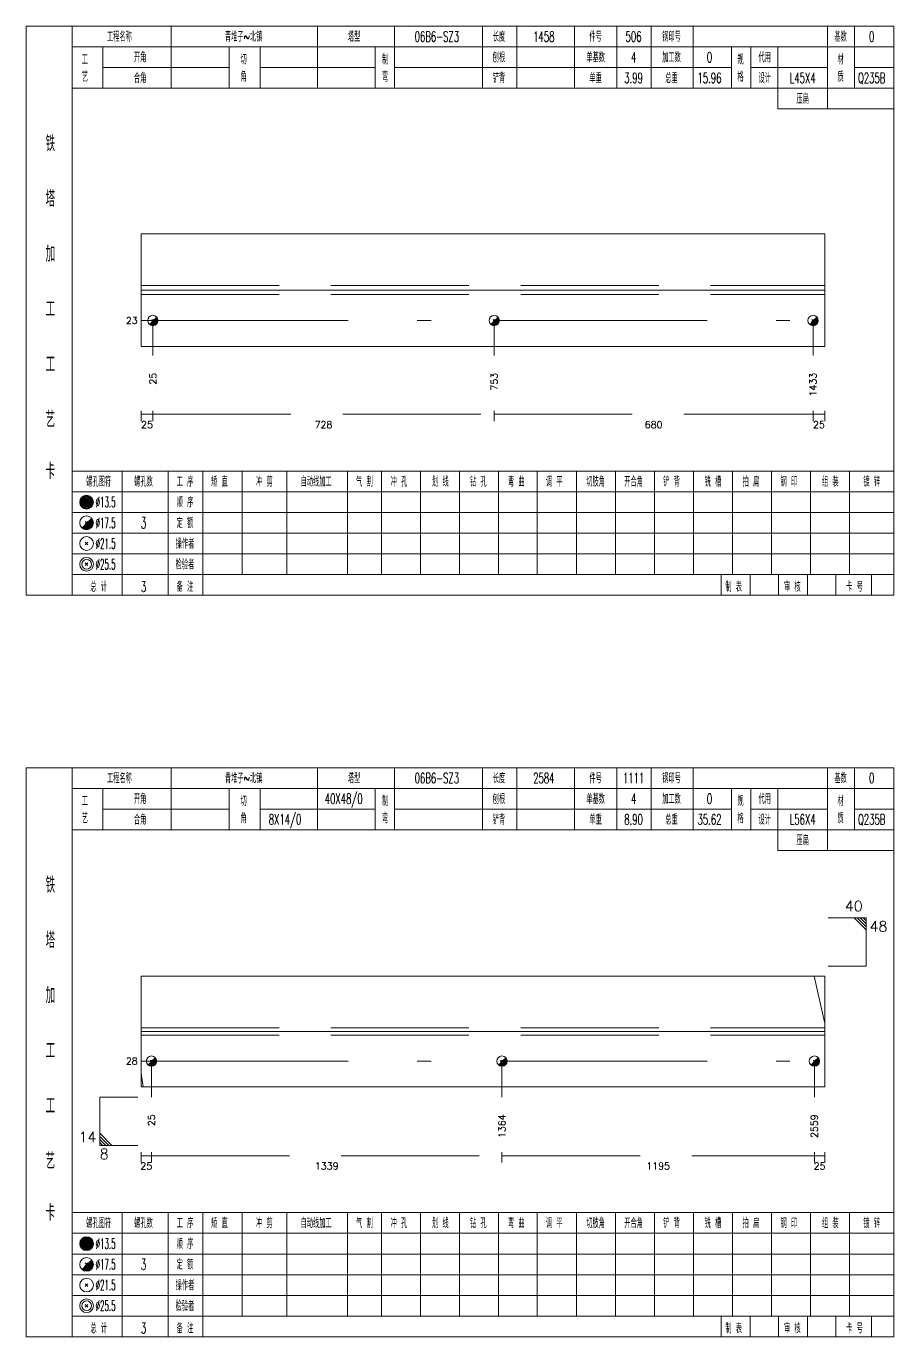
# Model space of a CAD drawing. Extents: x 0 to 30090, y 0 to 380.
# Drawn here: x 16878.4 to 17129.8, y 0 to 380 of the extents above; entities that cross this region are included whole.
import ezdxf
from ezdxf.enums import TextEntityAlignment as Align

# ---------------------------------------------------------------- set-up
doc = ezdxf.new("R2010")
doc.units = 0
doc.header["$LTSCALE"] = 20
doc.header["$MEASUREMENT"] = 0
doc.linetypes.add('一点画线', pattern=[5.2, 3, -1, 0.2, -1])
doc.linetypes.add('虚线', pattern=[2.75, 2, -0.75])
doc.layers.get('0').update_dxf_attribs({"linetype": 'CONTINUOUS', "lineweight": 25})
for name, color, linetype, lineweight in [('1', 7, 'CONTINUOUS', 25), ('4', 7, 'CONTINUOUS', 25), ('5', 7, 'CONTINUOUS', 25)]:
    doc.layers.add(name, color=color, linetype=linetype, lineweight=lineweight)
doc.styles.get("Standard").update_dxf_attribs({"font": 'simplex', "width": 0.7, "bigfont": 'gbhzfs.shx'})

# ---------------------------------------------------------------- blocks, each defined once
blk = doc.blocks.new('孔17.5')
at = {"layer": '5', "color": 7, "linetype": 'Continuous', "lineweight": 13}
for p, q in [((-0.2, -0.2), (0.2, 0.2)), ((-0.2, 0.2), (0.2, -0.2))]:
    blk.add_line(p, q, dxfattribs=at)
blk.add_circle((0, 0), 1, dxfattribs=at)
for radius in [0.9, 0.8, 0.7, 0.6, 0.5, 0.4, 0.3, 0.2, 0.1]:
    blk.add_arc((0, 0), radius, 225, 45, dxfattribs=at)

msp = doc.modelspace()

# ---------------------------------------------------------------- linework, layer by layer
at = {"color": 7, "linetype": 'Continuous', "lineweight": 18}
for p, q in [((16911.7, 319.83), (16911.7, 287.17)), ((16911.7, 319.83), (17109.8, 319.83)), ((17109.8, 319.83), (17109.8, 287.17)), ((16911.7, 303.5), (17109.8, 303.5)), ((16911.7, 104.57), (16911.7, 72.43)), ((16911.7, 104.57), (17109.8, 104.57)), ((17109.8, 104.57), (17109.8, 72.43)), ((16911.7, 88.5), (17109.8, 88.5))]:
    msp.add_line(p, q, dxfattribs=at)
at = {"color": 1, "linetype": '虚线', "lineweight": 18}
for p, q in [((16911.7, 304.83), (17109.8, 304.83)), ((16911.7, 302.17), (17109.8, 302.17)), ((16911.7, 89.57), (17109.8, 89.57)), ((16911.7, 87.43), (17109.8, 87.43))]:
    msp.add_line(p, q, dxfattribs=at)
at = {"color": 3, "linetype": '一点画线', "lineweight": 13}
for p, q in [((16911.7, 294.67), (17109.8, 294.67)), ((16911.7, 79.93), (17109.8, 79.93))]:
    msp.add_line(p, q, dxfattribs=at)
at = {"color": 7, "linetype": 'Continuous', "lineweight": 13}
for p, q in [((16915.1, 294.67), (16915.1, 284.5)), ((17014.01, 294.67), (17014.01, 284.5)), ((17106.4, 294.67), (17106.4, 284.5)), ((17121.8, 121.5), (17110.8, 121.5)), ((17118.3, 121.5), (17121.8, 118)), ((17119.17, 121.5), (17121.8, 118.88)), ((17120.05, 121.5), (17121.8, 119.75)), ((17120.92, 121.5), (17121.8, 120.62)), ((17121.8, 107.5), (17121.8, 121.5)), ((17121.8, 107.5), (17110.8, 107.5)), ((17109.8, 90.8), (17106.73, 104.57)), ((16914.7, 79.93), (16914.7, 69.5)), ((17016.27, 79.93), (17016.27, 69.5)), ((17106.8, 79.93), (17106.8, 69.5)), ((16911.7, 76.45), (16912.31, 72.43)), ((16899.7, 69.5), (16910.7, 69.5)), ((16899.7, 69.5), (16899.7, 55.5)), ((16903.2, 55.5), (16899.7, 59)), ((16902.32, 55.5), (16899.7, 58.12)), ((16901.45, 55.5), (16899.7, 57.25)), ((16900.57, 55.5), (16899.7, 56.38)), ((16899.7, 55.5), (16910.7, 55.5))]:
    msp.add_line(p, q, dxfattribs=at)
at = {"color": 8, "linetype": '虚线', "lineweight": 9}
for p, q in [((16911.7, 268.5), (16911.7, 265.5)), ((16911.7, 267.5), (16915.1, 267.5)), ((16915.1, 268.5), (16915.1, 265.5)), ((16915.1, 268.5), (16915.1, 265.5)), ((16915.1, 267.5), (17014.01, 267.5)), ((17014.01, 268.5), (17014.01, 265.5)), ((17014.01, 268.5), (17014.01, 265.5)), ((17014.01, 267.5), (17106.4, 267.5)), ((17106.4, 268.5), (17106.4, 265.5)), ((17106.4, 268.5), (17106.4, 265.5)), ((17106.4, 267.5), (17109.8, 267.5)), ((17109.8, 268.5), (17109.8, 265.5)), ((16911.7, 53.5), (16911.7, 50.5)), ((16914.7, 53.5), (16914.7, 50.5)), ((16914.7, 53.5), (16914.7, 50.5)), ((17016.27, 53.5), (17016.27, 50.5)), ((17016.27, 53.5), (17016.27, 50.5)), ((17106.8, 53.5), (17106.8, 50.5)), ((17106.8, 53.5), (17106.8, 50.5)), ((17109.8, 53.5), (17109.8, 50.5)), ((16911.7, 52.5), (16914.7, 52.5)), ((16914.7, 52.5), (17016.27, 52.5)), ((17016.27, 52.5), (17106.8, 52.5)), ((17106.8, 52.5), (17109.8, 52.5))]:
    msp.add_line(p, q, dxfattribs=at)
at = {"layer": '1', "color": 7, "linetype": 'Continuous', "lineweight": 18}
for p, q in [((16911.7, 287.17), (17109.8, 287.17)), ((16911.7, 72.43), (17109.8, 72.43))]:
    msp.add_line(p, q, dxfattribs=at)
at = {"layer": '4', "color": 1, "linetype": 'Continuous', "lineweight": 18}
for p, q in [((16891.7, 215), (16891.7, 380)), ((16920.4, 362), (16920.4, 380)), ((16962.8, 362), (16962.8, 380)), ((16985.1, 362), (16985.1, 380)), ((17010.6, 362), (17010.6, 380)), ((17020.6, 362), (17020.6, 380)), ((17037.3, 362), (17037.3, 380)), ((17049.5, 362), (17049.5, 380)), ((17059.5, 362), (17059.5, 380)), ((17071.7, 362), (17071.7, 380)), ((17110.6, 356), (17110.6, 380)), ((17118.4, 362), (17118.4, 380)), ((16891.7, 374), (17129.8, 374)), ((16900.6, 362), (16900.6, 374)), ((16937.2, 362), (16937.2, 374)), ((16946.2, 362), (16946.2, 374)), ((16979.5, 362), (16979.5, 374)), ((17082.8, 362), (17082.8, 374)), ((17088.4, 362), (17088.4, 374)), ((17096.2, 356), (17096.2, 374)), ((16900.6, 368), (16937.2, 368)), ((16946.2, 368), (16979.5, 368)), ((16985.1, 368), (17082.8, 368)), ((17088.4, 368), (17110.6, 368)), ((17118.4, 368), (17129.8, 368)), ((16891.7, 362), (17129.8, 362)), ((17096.2, 356), (17129.8, 356)), ((16891.7, 251), (17129.8, 251)), ((16906.2, 215), (16906.2, 251)), ((16919.5, 215), (16919.5, 251)), ((16929.6, 215), (16929.6, 251)), ((16941, 221), (16941, 251)), ((16953.9, 221), (16953.9, 251)), ((16971.5, 221), (16971.5, 251)), ((16981.4, 221), (16981.4, 251)), ((16992.7, 221), (16992.7, 251)), ((17004, 221), (17004, 251)), ((17015.3, 221), (17015.3, 251)), ((17026.5, 221), (17026.5, 251)), ((17037.9, 221), (17037.9, 251)), ((17049.2, 221), (17049.2, 251)), ((17060.5, 221), (17060.5, 251)), ((17071.8, 221), (17071.8, 251)), ((17083.1, 221), (17083.1, 251)), ((17094.4, 221), (17094.4, 251)), ((17105.7, 221), (17105.7, 251)), ((17117, 221), (17117, 251)), ((16891.7, 245), (17129.8, 245)), ((16891.7, 239), (17129.8, 239)), ((16891.7, 233), (17129.8, 233)), ((16891.7, 227), (17129.8, 227)), ((16891.7, 221), (17129.8, 221)), ((17079.8, 215), (17079.8, 221)), ((17088.2, 215), (17088.2, 221)), ((17096.4, 215), (17096.4, 221)), ((17104.8, 215), (17104.8, 221)), ((17113, 215), (17113, 221)), ((17123.3, 215), (17123.3, 221)), ((16891.7, 0), (16891.7, 165)), ((16920.4, 147), (16920.4, 165)), ((16962.8, 147), (16962.8, 165)), ((16985.1, 147), (16985.1, 165)), ((17010.6, 147), (17010.6, 165)), ((17020.6, 147), (17020.6, 165)), ((17037.3, 147), (17037.3, 165)), ((17049.5, 147), (17049.5, 165)), ((17059.5, 147), (17059.5, 165)), ((17071.7, 147), (17071.7, 165)), ((17110.6, 141), (17110.6, 165)), ((17118.4, 147), (17118.4, 165)), ((16891.7, 159), (17129.8, 159)), ((16900.6, 147), (16900.6, 159)), ((16937.2, 147), (16937.2, 159)), ((16946.2, 147), (16946.2, 159)), ((16979.5, 147), (16979.5, 159)), ((17082.8, 147), (17082.8, 159)), ((17088.4, 147), (17088.4, 159)), ((17096.2, 141), (17096.2, 159)), ((16900.6, 153), (16937.2, 153)), ((16946.2, 153), (16979.5, 153)), ((16985.1, 153), (17082.8, 153)), ((17088.4, 153), (17110.6, 153)), ((17118.4, 153), (17129.8, 153)), ((16891.7, 147), (17129.8, 147)), ((17096.2, 141), (17129.8, 141)), ((16891.7, 36), (17129.8, 36)), ((16906.2, 0), (16906.2, 36)), ((16919.5, 0), (16919.5, 36)), ((16929.6, 0), (16929.6, 36)), ((16941, 6), (16941, 36)), ((16953.9, 6), (16953.9, 36)), ((16971.5, 6), (16971.5, 36)), ((16981.4, 6), (16981.4, 36)), ((16992.7, 6), (16992.7, 36)), ((17004, 6), (17004, 36)), ((17015.3, 6), (17015.3, 36)), ((17026.5, 6), (17026.5, 36)), ((17037.9, 6), (17037.9, 36)), ((17049.2, 6), (17049.2, 36)), ((17060.5, 6), (17060.5, 36)), ((17071.8, 6), (17071.8, 36)), ((17083.1, 6), (17083.1, 36)), ((17094.4, 6), (17094.4, 36)), ((17105.7, 6), (17105.7, 36)), ((17117, 6), (17117, 36)), ((16891.7, 30), (17129.8, 30)), ((16891.7, 24), (17129.8, 24)), ((16891.7, 18), (17129.8, 18)), ((16891.7, 12), (17129.8, 12)), ((16891.7, 6), (17129.8, 6)), ((17079.8, 0), (17079.8, 6)), ((17088.2, 0), (17088.2, 6)), ((17096.4, 0), (17096.4, 6)), ((17104.8, 0), (17104.8, 6)), ((17113, 0), (17113, 6)), ((17123.3, 0), (17123.3, 6))]:
    msp.add_line(p, q, dxfattribs=at)
at = {"layer": '4', "color": 7, "linetype": 'Continuous', "lineweight": 13}
for p, q in [((16895.7, 241.8), (16896.1, 242.2)), ((16896.1, 241.8), (16895.7, 242.2)), ((16895.5, 235.6), (16896.3, 236.4)), ((16895.5, 236.4), (16896.3, 235.6)), ((16895.5, 229.6), (16896.3, 230.4)), ((16895.5, 230.4), (16896.3, 229.6)), ((16895.5, 223.6), (16896.3, 224.4)), ((16895.5, 224.4), (16896.3, 223.6)), ((16895.7, 26.8), (16896.1, 27.2)), ((16896.1, 26.8), (16895.7, 27.2)), ((16895.5, 20.6), (16896.3, 21.4)), ((16895.5, 21.4), (16896.3, 20.6)), ((16895.5, 14.6), (16896.3, 15.4)), ((16895.5, 15.4), (16896.3, 14.6)), ((16895.5, 8.6), (16896.3, 9.4)), ((16895.5, 9.4), (16896.3, 8.6))]:
    msp.add_line(p, q, dxfattribs=at)
at = {"layer": '4', "color": 1, "linetype": 'Continuous', "lineweight": 18}
for points in [[(16878.4, 380), (16878.4, 215), (17129.8, 215), (17129.8, 380)], [(16878.4, 165), (16878.4, 0), (17129.8, 0), (17129.8, 165)]]:
    msp.add_lwpolyline(points, close=True, dxfattribs=at)
at = {"layer": '4', "color": 7, "linetype": 'Continuous', "lineweight": 13}
for centre, radius in [((16895.9, 242), 2), ((16895.9, 242), 1.8), ((16895.9, 242), 1.6), ((16895.9, 242), 1.4), ((16895.9, 242), 1.2), ((16895.9, 242), 1), ((16895.9, 242), 0.8), ((16895.9, 242), 0.6), ((16895.9, 242), 0.4), ((16895.9, 242), 0.2), ((16895.9, 236), 2), ((16895.9, 230), 2), ((16895.9, 224), 2), ((16895.9, 224), 1.4), ((16895.9, 27), 2), ((16895.9, 27), 1.8), ((16895.9, 27), 1.6), ((16895.9, 27), 1.4), ((16895.9, 27), 1.2), ((16895.9, 27), 1), ((16895.9, 27), 0.8), ((16895.9, 27), 0.6), ((16895.9, 27), 0.4), ((16895.9, 27), 0.2), ((16895.9, 21), 2), ((16895.9, 15), 2), ((16895.9, 9), 2), ((16895.9, 9), 1.4)]:
    msp.add_circle(centre, radius, dxfattribs=at)
for centre, radius in [((16895.9, 236), 1.8), ((16895.9, 236), 1.6), ((16895.9, 236), 1.4), ((16895.9, 236), 1.2), ((16895.9, 236), 1), ((16895.9, 236), 0.8), ((16895.9, 236), 0.6), ((16895.9, 236), 0.4), ((16895.9, 236), 0.2), ((16895.9, 21), 1.8), ((16895.9, 21), 1.6), ((16895.9, 21), 1.4), ((16895.9, 21), 1.2), ((16895.9, 21), 1), ((16895.9, 21), 0.8), ((16895.9, 21), 0.6), ((16895.9, 21), 0.4), ((16895.9, 21), 0.2)]:
    msp.add_arc(centre, radius, 225, 45, dxfattribs=at)

# ---------------------------------------------------------------- block references
at = {"layer": '1', "color": 7, "linetype": 'Continuous', "lineweight": 13, "xscale": 1.5, "yscale": 1.5, "zscale": 1.5}
for p in [(16915.1, 294.67), (17014.01, 294.67), (17106.4, 294.67), (16914.7, 79.93), (17016.27, 79.93), (17106.8, 79.93)]:
    msp.add_blockref('孔17.5', p, dxfattribs=at)

# ---------------------------------------------------------------- texts
at = {"color": 7, "linetype": 'Continuous', "lineweight": 13}
for s, p in [('23', (16910.7, 294.67)), ('28', (16910.7, 79.93))]:
    msp.add_text(s, height=2, dxfattribs=at).set_placement(p, align=Align.MIDDLE_RIGHT)
at = {"color": 8, "linetype": 'Continuous', "lineweight": 9}
for s, p in [('25', (16913.4, 265.5)), ('728', (16964.55, 265.5)), ('680', (17060.21, 265.5)), ('25', (17108.1, 265.5)), ('25', (16913.2, 50.5)), ('1339', (16965.48, 50.5)), ('1195', (17061.53, 50.5)), ('25', (17108.3, 50.5))]:
    msp.add_text(s, height=2, dxfattribs=at).set_placement(p, align=Align.TOP_CENTER)
at = {"color": 7, "linetype": 'Continuous', "lineweight": 13}
for s, p in [('40', (17120.8, 122.5)), ('14', (16898.7, 55.5))]:
    msp.add_text(s, height=3, dxfattribs=at).set_placement(p, align=Align.BOTTOM_RIGHT)
for s, p in [('48', (17122.8, 120.5)), ('8', (16899.7, 54.5))]:
    msp.add_text(s, height=3, dxfattribs=at).set_placement(p, align=Align.TOP_LEFT)
at = {"layer": '1', "color": 7, "linetype": 'Continuous', "lineweight": 13}
for s, p in [('25', (16915.1, 279.5)), ('753', (17014.01, 279.5)), ('1433', (17106.4, 279.5)), ('25', (16914.7, 64.5)), ('1364', (17016.27, 64.5)), ('2559', (17106.8, 64.5))]:
    msp.add_text(s, height=2, rotation=90, dxfattribs=at).set_placement(p, align=Align.MIDDLE_RIGHT)
at = {"layer": '4', "color": 1, "linetype": 'Continuous', "lineweight": 13}
for s, height, width, p in [('工程名称', 3, 0.6, (16905.4, 377)), ('青堆子~北镇', 3, 0.6, (16941.4, 377)), ('塔型', 3, 0.6, (16973.4, 377)), ('06B6-SZ3', 3, 0.6, (16997.4, 377)), ('长度', 3, 0.6, (17015.4, 377)), ('1458', 3, 0.6, (17028.4, 377)), ('件号', 3, 0.6, (17043.4, 377)), ('506', 3, 0.6, (17054.4, 377)), ('钢印号', 3, 0.6, (17065.4, 377)), ('基数', 3, 0.6, (17114.4, 377)), ('0', 3, 0.6, (17123.4, 377)), ('开角', 3, 0.6, (16911.4, 371)), ('刨根', 3, 0.6, (17015.4, 371)), ('单基数', 3, 0.6, (17043.4, 371)), ('4', 3, 0.6, (17054.4, 371)), ('加工数', 3, 0.6, (17065.4, 371)), ('0', 3, 0.6, (17076.4, 371)), ('代用', 3, 0.6, (17092.4, 371)), ('工', 3, 0.6, (16895.4, 370.4)), ('切', 3, 0.6, (16941.4, 370.4)), ('制', 3, 0.6, (16982.4, 370.4)), ('规', 3, 0.6, (17085.4, 370.4)), ('材', 3, 0.6, (17114.4, 370.4)), ('艺', 3, 0.6, (16895.4, 365.4)), ('合角', 3, 0.6, (16911.4, 365)), ('角', 3, 0.6, (16941.4, 365.4)), ('弯', 3, 0.6, (16982.4, 365.4)), ('铲背', 3, 0.6, (17015.4, 365)), ('单重', 3, 0.6, (17043.4, 365)), ('3.99', 3, 0.6, (17054.4, 365)), ('总重', 3, 0.6, (17065.4, 365)), ('15.96', 3, 0.6, (17076.4, 365)), ('格', 3, 0.6, (17085.4, 365.4)), ('设计', 3, 0.6, (17092.4, 365)), ('L45X4', 3, 0.6, (17103.4, 365)), ('质', 3, 0.6, (17114.4, 365.4)), ('Q235B', 3, 0.6, (17123.4, 365)), ('压扁', 3, 0.6, (17103.4, 359)), ('铁', 4.6, 0.8, (16885.4, 346)), ('塔', 4.6, 0.8, (16885.4, 330)), ('加', 4.6, 0.8, (16885.4, 314)), ('工', 4.6, 0.8, (16885.4, 298)), ('工', 4.6, 0.8, (16885.4, 282)), ('艺', 4.6, 0.8, (16885.4, 266)), ('卡', 4.6, 0.8, (16885.4, 251)), ('螺孔图符', 3, 0.6, (16899.4, 248)), ('螺孔数', 3, 0.6, (16912.4, 248)), ('工 序', 3, 0.6, (16924.4, 248)), ('矫 直', 3, 0.6, (16934.4, 248)), ('冲 剪', 3, 0.6, (16947.4, 248)), ('自动线加工', 3, 0.6, (16962.4, 248)), ('气 割', 3, 0.6, (16976.4, 248)), ('冲 孔', 3, 0.6, (16986.4, 248)), ('划 线', 3, 0.6, (16998.4, 248)), ('钻 孔', 3, 0.6, (17009.4, 248)), ('弯 曲', 3, 0.6, (17020.4, 248)), ('调 平', 3, 0.6, (17031.4, 248)), ('切肢角', 3, 0.6, (17043.4, 248)), ('开合角', 3, 0.6, (17054.4, 248)), ('铲 背', 3, 0.6, (17065.4, 248)), ('铣 槽', 3, 0.6, (17077.4, 248)), ('拍 扁', 3, 0.6, (17088.4, 248)), ('钢 印', 3, 0.6, (17099.4, 248)), ('组 装', 3, 0.6, (17111.4, 248)), ('镀 锌', 3, 0.6, (17123.4, 248)), ('%%C13.5', 3, 0.5, (16901.4, 242)), ('顺 序', 3, 0.6, (16924.4, 242)), ('%%C17.5', 3, 0.5, (16901.4, 236)), ('3', 3.2, 0.6, (16912.4, 236)), ('定 额', 3, 0.6, (16924.4, 236)), ('操作者', 3, 0.6, (16924.4, 230)), ('%%C21.5', 3, 0.5, (16901.4, 230)), ('%%C25.5', 3, 0.5, (16901.4, 224)), ('检验者', 3, 0.6, (16924.4, 224)), ('总 计', 3, 0.6, (16899.4, 217.5)), ('3', 3, 0.6, (16912.4, 217.5)), ('备 注', 3, 0.6, (16924.4, 217.5)), ('制 表', 3, 0.6, (17083.4, 217.5)), ('审 核', 3, 0.6, (17100.4, 217.5)), ('卡 号', 3, 0.6, (17118.4, 217.5)), ('工程名称', 3, 0.6, (16905.4, 162)), ('青堆子~北镇', 3, 0.6, (16941.4, 162)), ('塔型', 3, 0.6, (16973.4, 162)), ('06B6-SZ3', 3, 0.6, (16997.4, 162)), ('长度', 3, 0.6, (17015.4, 162)), ('2584', 3, 0.6, (17028.4, 162)), ('件号', 3, 0.6, (17043.4, 162)), ('1111', 3, 0.6, (17054.4, 162)), ('钢印号', 3, 0.6, (17065.4, 162)), ('基数', 3, 0.6, (17114.4, 162)), ('0', 3, 0.6, (17123.4, 162)), ('工', 3, 0.6, (16895.4, 155.4)), ('开角', 3, 0.6, (16911.4, 156)), ('切', 3, 0.6, (16941.4, 155.4)), ('40X48/0', 3, 0.6, (16970.4, 156)), ('制', 3, 0.6, (16982.4, 155.4)), ('刨根', 3, 0.6, (17015.4, 156)), ('单基数', 3, 0.6, (17043.4, 156)), ('4', 3, 0.6, (17054.4, 156)), ('加工数', 3, 0.6, (17065.4, 156)), ('0', 3, 0.6, (17076.4, 156)), ('规', 3, 0.6, (17085.4, 155.4)), ('代用', 3, 0.6, (17092.4, 156)), ('材', 3, 0.6, (17114.4, 155.4)), ('艺', 3, 0.6, (16895.4, 150.4)), ('角', 3, 0.6, (16941.4, 150.4)), ('8X14/0', 3, 0.6, (16953.4, 150)), ('弯', 3, 0.6, (16982.4, 150.4)), ('格', 3, 0.6, (17085.4, 150.4)), ('质', 3, 0.6, (17114.4, 150.4)), ('合角', 3, 0.6, (16911.4, 150)), ('铲背', 3, 0.6, (17015.4, 150)), ('单重', 3, 0.6, (17043.4, 150)), ('8.90', 3, 0.6, (17054.4, 150)), ('总重', 3, 0.6, (17065.4, 150)), ('35.62', 3, 0.6, (17076.4, 150)), ('设计', 3, 0.6, (17092.4, 150)), ('L56X4', 3, 0.6, (17103.4, 150)), ('Q235B', 3, 0.6, (17123.4, 150)), ('压扁', 3, 0.6, (17103.4, 144)), ('铁', 4.6, 0.8, (16885.4, 131)), ('塔', 4.6, 0.8, (16885.4, 115)), ('加', 4.6, 0.8, (16885.4, 99)), ('工', 4.6, 0.8, (16885.4, 83)), ('工', 4.6, 0.8, (16885.4, 67)), ('艺', 4.6, 0.8, (16885.4, 51)), ('卡', 4.6, 0.8, (16885.4, 36)), ('螺孔图符', 3, 0.6, (16899.4, 33)), ('螺孔数', 3, 0.6, (16912.4, 33)), ('工 序', 3, 0.6, (16924.4, 33)), ('矫 直', 3, 0.6, (16934.4, 33)), ('冲 剪', 3, 0.6, (16947.4, 33)), ('自动线加工', 3, 0.6, (16962.4, 33)), ('气 割', 3, 0.6, (16976.4, 33)), ('冲 孔', 3, 0.6, (16986.4, 33)), ('划 线', 3, 0.6, (16998.4, 33)), ('钻 孔', 3, 0.6, (17009.4, 33)), ('弯 曲', 3, 0.6, (17020.4, 33)), ('调 平', 3, 0.6, (17031.4, 33)), ('切肢角', 3, 0.6, (17043.4, 33)), ('开合角', 3, 0.6, (17054.4, 33)), ('铲 背', 3, 0.6, (17065.4, 33)), ('铣 槽', 3, 0.6, (17077.4, 33)), ('拍 扁', 3, 0.6, (17088.4, 33)), ('钢 印', 3, 0.6, (17099.4, 33)), ('组 装', 3, 0.6, (17111.4, 33)), ('镀 锌', 3, 0.6, (17123.4, 33)), ('%%C13.5', 3, 0.5, (16901.4, 27)), ('顺 序', 3, 0.6, (16924.4, 27)), ('定 额', 3, 0.6, (16924.4, 21)), ('%%C17.5', 3, 0.5, (16901.4, 21)), ('3', 3.2, 0.6, (16912.4, 21)), ('%%C21.5', 3, 0.5, (16901.4, 15)), ('操作者', 3, 0.6, (16924.4, 15)), ('%%C25.5', 3, 0.5, (16901.4, 9)), ('检验者', 3, 0.6, (16924.4, 9)), ('总 计', 3, 0.6, (16899.4, 2.5)), ('3', 3, 0.6, (16912.4, 2.5)), ('备 注', 3, 0.6, (16924.4, 2.5)), ('制 表', 3, 0.6, (17083.4, 2.5)), ('审 核', 3, 0.6, (17100.4, 2.5)), ('卡 号', 3, 0.6, (17118.4, 2.5))]:
    msp.add_text(s, height=height, dxfattribs=dict(at, width=width)).set_placement(p, align=Align.MIDDLE_CENTER)

doc.saveas('drawing.dxf')
